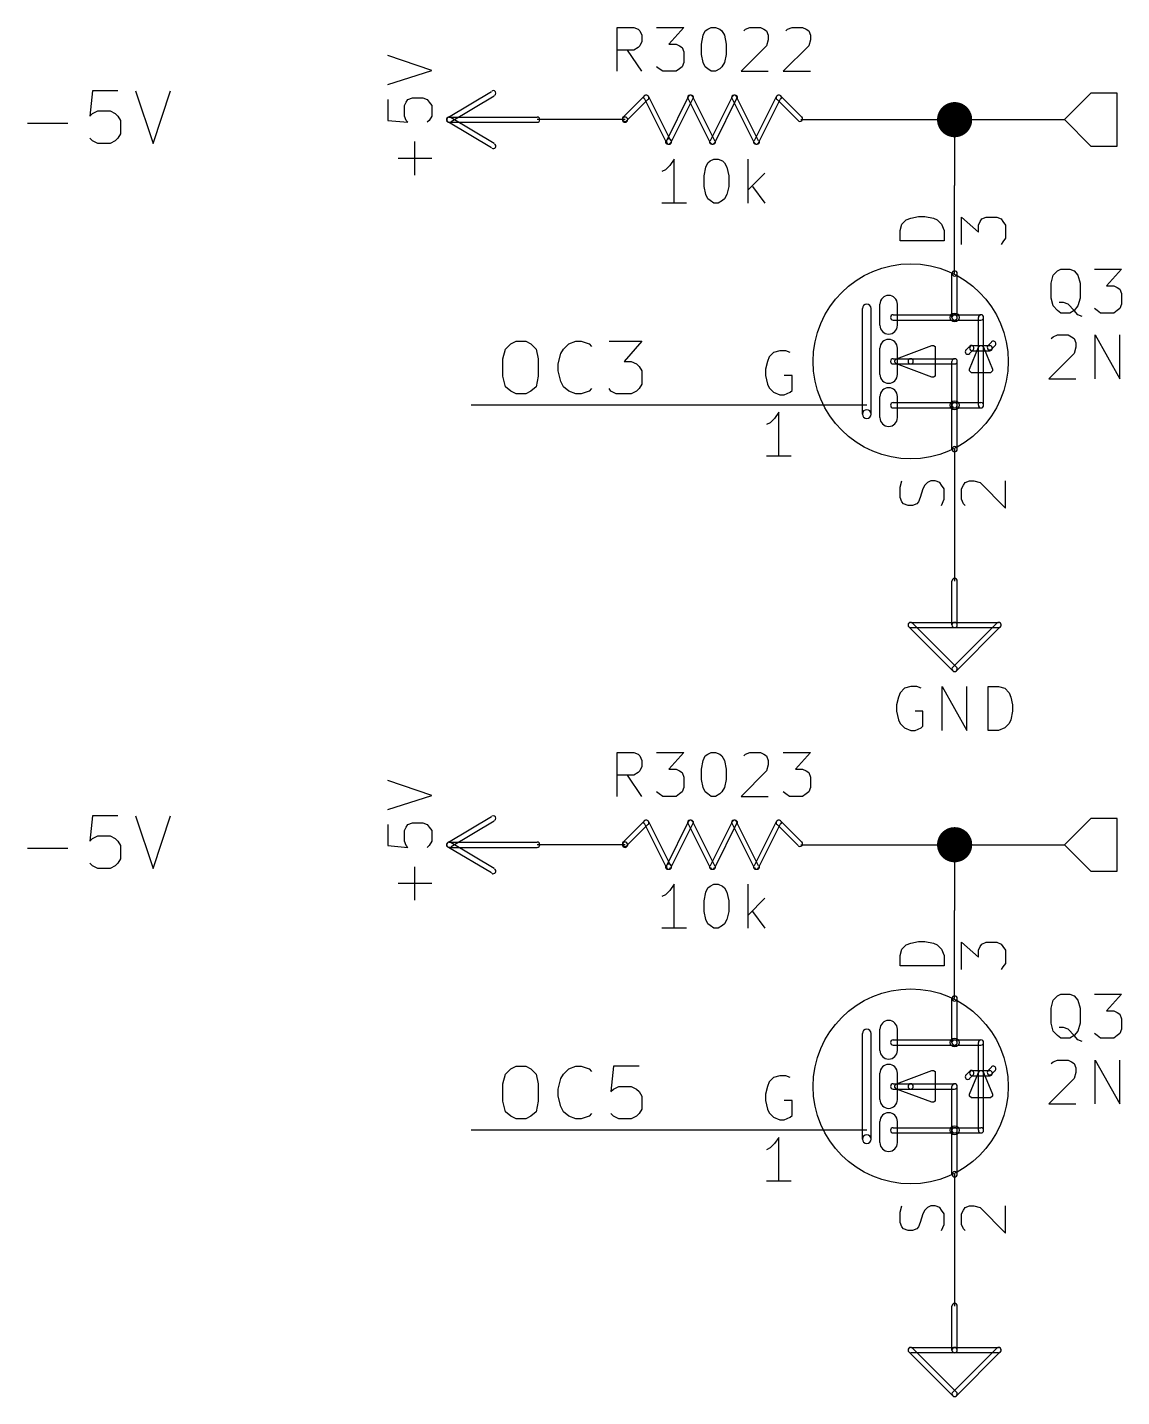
# Model space of a CAD drawing. Extents: x 10 to 287, y -200 to -10.
# Drawn here: x 224.66 to 256.29, y -153.75 to -114.17 of the extents above; entities that cross this region are included whole.
import ezdxf

# ---------------------------------------------------------------- set-up
doc = ezdxf.new("R2010")
doc.units = 0
doc.header["$MEASUREMENT"] = 0
doc.layers.add('BLACK', color=7, linetype='CONTINUOUS')

msp = doc.modelspace()

# ---------------------------------------------------------------- linework, layer by layer
at = {"layer": 'Black'}
for p, q in [((238.481, -123.469), (238.633, -123.317)), ((238.633, -123.317), (238.785, -123.241)), ((238.785, -123.241), (239.065, -123.241)), ((239.065, -123.241), (239.217, -123.317)), ((239.217, -123.317), (239.37, -123.469)), ((240.157, -123.469), (240.309, -123.317)), ((240.309, -123.317), (240.513, -123.241)), ((240.513, -123.241), (240.665, -123.241)), ((240.665, -123.241), (240.894, -123.317)), ((240.894, -123.317), (240.97, -123.393)), ((241.478, -123.241), (242.418, -123.241)), ((242.418, -123.241), (241.91, -123.825)), ((238.404, -123.749), (238.481, -123.469)), ((238.404, -124.257), (238.404, -123.749)), ((239.37, -123.469), (239.42, -123.749)), ((239.42, -123.749), (239.42, -124.257)), ((240.005, -123.901), (240.081, -123.596)), ((240.081, -123.596), (240.157, -123.469)), ((241.91, -123.825), (242.113, -123.825)), ((242.113, -123.825), (242.265, -123.901)), ((238.481, -124.562), (238.404, -124.257)), ((239.42, -124.257), (239.37, -124.562)), ((240.005, -124.104), (240.005, -123.901)), ((240.081, -124.409), (240.005, -124.104)), ((242.265, -123.901), (242.341, -123.977)), ((242.341, -123.977), (242.418, -124.104)), ((242.418, -124.104), (242.418, -124.485)), ((238.633, -124.689), (238.481, -124.562)), ((239.37, -124.562), (239.217, -124.689)), ((240.157, -124.562), (240.081, -124.409)), ((240.309, -124.689), (240.157, -124.562)), ((240.97, -124.612), (240.894, -124.689)), ((241.529, -124.689), (241.478, -124.612)), ((242.341, -124.612), (242.265, -124.689)), ((242.418, -124.485), (242.341, -124.612)), ((238.785, -124.765), (238.633, -124.689)), ((239.065, -124.765), (238.785, -124.765)), ((239.217, -124.689), (239.065, -124.765)), ((240.513, -124.765), (240.309, -124.689)), ((240.665, -124.765), (240.513, -124.765)), ((240.894, -124.689), (240.665, -124.765)), ((241.681, -124.765), (241.529, -124.689)), ((242.113, -124.765), (241.681, -124.765)), ((242.265, -124.689), (242.113, -124.765)), ((238.404, -144.704), (238.481, -144.424)), ((238.481, -144.424), (238.633, -144.272)), ((238.633, -144.272), (238.785, -144.196)), ((238.785, -144.196), (239.065, -144.196)), ((239.065, -144.196), (239.217, -144.272)), ((239.217, -144.272), (239.37, -144.424)), ((239.37, -144.424), (239.42, -144.704)), ((240.081, -144.551), (240.157, -144.424)), ((240.157, -144.424), (240.309, -144.272)), ((240.309, -144.272), (240.513, -144.196)), ((240.513, -144.196), (240.665, -144.196)), ((240.665, -144.196), (240.894, -144.272)), ((240.894, -144.272), (240.97, -144.348)), ((241.605, -144.196), (241.529, -144.932)), ((242.341, -144.196), (241.605, -144.196)), ((238.404, -145.212), (238.404, -144.704)), ((239.42, -144.704), (239.42, -145.212)), ((240.005, -144.856), (240.081, -144.551)), ((241.605, -144.856), (241.757, -144.78)), ((241.757, -144.78), (242.113, -144.78)), ((242.113, -144.78), (242.265, -144.856)), ((238.481, -145.517), (238.404, -145.212)), ((239.42, -145.212), (239.37, -145.517)), ((240.005, -145.059), (240.005, -144.856)), ((240.081, -145.364), (240.005, -145.059)), ((241.529, -144.932), (241.605, -144.856)), ((242.265, -144.856), (242.341, -144.932)), ((242.341, -144.932), (242.418, -145.059)), ((242.418, -145.059), (242.418, -145.44)), ((238.633, -145.644), (238.481, -145.517)), ((239.37, -145.517), (239.217, -145.644)), ((240.157, -145.517), (240.081, -145.364)), ((240.309, -145.644), (240.157, -145.517)), ((240.97, -145.567), (240.894, -145.644)), ((241.605, -145.644), (241.529, -145.567)), ((242.341, -145.567), (242.265, -145.644)), ((242.418, -145.44), (242.341, -145.567)), ((238.785, -145.72), (238.633, -145.644)), ((239.065, -145.72), (238.785, -145.72)), ((239.217, -145.644), (239.065, -145.72)), ((240.513, -145.72), (240.309, -145.644)), ((240.665, -145.72), (240.513, -145.72)), ((240.894, -145.644), (240.665, -145.72)), ((241.757, -145.72), (241.605, -145.644)), ((242.113, -145.72), (241.757, -145.72)), ((242.265, -145.644), (242.113, -145.72))]:
    msp.add_line(p, q, dxfattribs=at)
at = {"layer": 'Brown 2'}
for p, q in [((226.543, -116.002), (226.466, -116.738)), ((227.279, -116.002), (226.543, -116.002)), ((227.787, -116.002), (228.295, -117.526)), ((228.295, -117.526), (228.803, -116.002)), ((255.397, -116.078), (254.635, -116.84)), ((256.159, -116.078), (255.397, -116.078)), ((256.159, -117.602), (256.159, -116.078)), ((226.466, -116.738), (226.543, -116.662)), ((226.543, -116.662), (226.695, -116.586)), ((226.695, -116.586), (227.051, -116.586)), ((227.051, -116.586), (227.203, -116.662)), ((227.203, -116.662), (227.279, -116.738)), ((227.279, -116.738), (227.355, -116.865)), ((224.663, -116.942), (225.831, -116.942)), ((227.355, -116.865), (227.355, -117.246)), ((254.635, -116.84), (255.397, -117.602)), ((226.543, -117.45), (226.466, -117.373)), ((226.695, -117.526), (226.543, -117.45)), ((227.051, -117.526), (226.695, -117.526)), ((227.203, -117.45), (227.051, -117.526)), ((227.279, -117.373), (227.203, -117.45)), ((227.355, -117.246), (227.279, -117.373)), ((255.397, -117.602), (256.159, -117.602)), ((226.543, -136.957), (226.466, -137.693)), ((227.279, -136.957), (226.543, -136.957)), ((227.787, -136.957), (228.295, -138.481)), ((228.295, -138.481), (228.803, -136.957)), ((255.397, -137.033), (254.635, -137.795)), ((256.159, -137.033), (255.397, -137.033)), ((256.159, -138.557), (256.159, -137.033)), ((226.466, -137.693), (226.543, -137.617)), ((226.543, -137.617), (226.695, -137.541)), ((226.695, -137.541), (227.051, -137.541)), ((227.051, -137.541), (227.203, -137.617)), ((227.203, -137.617), (227.279, -137.693)), ((227.279, -137.693), (227.355, -137.82)), ((224.663, -137.897), (225.831, -137.897)), ((227.355, -137.82), (227.355, -138.201)), ((254.635, -137.795), (255.397, -138.557)), ((226.543, -138.405), (226.466, -138.328)), ((226.695, -138.481), (226.543, -138.405)), ((227.051, -138.481), (226.695, -138.481)), ((227.203, -138.405), (227.051, -138.481)), ((227.279, -138.328), (227.203, -138.405)), ((227.355, -138.201), (227.279, -138.328)), ((255.397, -138.557), (256.159, -138.557))]:
    msp.add_line(p, q, dxfattribs=at)
at = {"layer": 'Cyan 2'}
for p, q in [((241.706, -115.443), (241.706, -114.173)), ((241.706, -114.173), (242.189, -114.173)), ((242.189, -114.173), (242.316, -114.224)), ((242.316, -114.224), (242.367, -114.275)), ((242.367, -114.275), (242.418, -114.402)), ((242.849, -114.173), (243.637, -114.173)), ((243.637, -114.173), (243.205, -114.656)), ((244.196, -114.402), (244.246, -114.275)), ((244.246, -114.275), (244.323, -114.224)), ((244.323, -114.224), (244.424, -114.173)), ((244.424, -114.173), (244.551, -114.173)), ((244.551, -114.173), (244.678, -114.224)), ((244.678, -114.224), (244.729, -114.275)), ((244.729, -114.275), (244.805, -114.402)), ((245.364, -114.275), (245.415, -114.224)), ((245.415, -114.224), (245.542, -114.173)), ((245.542, -114.173), (245.847, -114.173)), ((245.847, -114.173), (245.948, -114.224)), ((245.948, -114.224), (246.024, -114.275)), ((246.024, -114.275), (246.075, -114.402)), ((246.583, -114.275), (246.634, -114.224)), ((246.634, -114.224), (246.761, -114.173)), ((246.761, -114.173), (247.066, -114.173)), ((247.066, -114.173), (247.167, -114.224)), ((247.167, -114.224), (247.244, -114.275)), ((247.244, -114.275), (247.294, -114.402)), ((242.316, -114.757), (242.189, -114.833)), ((242.367, -114.706), (242.316, -114.757)), ((242.418, -114.579), (242.367, -114.706)), ((242.418, -114.402), (242.418, -114.579)), ((243.205, -114.656), (243.408, -114.656)), ((243.408, -114.656), (243.51, -114.706)), ((243.51, -114.706), (243.586, -114.757)), ((243.586, -114.757), (243.637, -114.884)), ((244.145, -114.656), (244.196, -114.402)), ((244.145, -114.96), (244.145, -114.656)), ((244.805, -114.402), (244.856, -114.656)), ((244.856, -114.656), (244.856, -114.96)), ((246.024, -114.706), (245.288, -115.443)), ((246.075, -114.529), (246.024, -114.706)), ((246.075, -114.402), (246.075, -114.529)), ((247.244, -114.706), (246.507, -115.443)), ((247.294, -114.529), (247.244, -114.706)), ((247.294, -114.402), (247.294, -114.529)), ((236.347, -115.418), (235.077, -114.986)), ((242.189, -114.833), (241.706, -114.833)), ((242.418, -115.443), (242.011, -114.833)), ((243.637, -114.884), (243.637, -115.189)), ((244.196, -115.189), (244.145, -114.96)), ((244.856, -114.96), (244.805, -115.189)), ((235.077, -115.824), (236.347, -115.418)), ((242.926, -115.367), (242.849, -115.316)), ((243.027, -115.443), (242.926, -115.367)), ((243.408, -115.443), (243.027, -115.443)), ((243.51, -115.367), (243.408, -115.443)), ((243.586, -115.316), (243.51, -115.367)), ((243.637, -115.189), (243.586, -115.316)), ((244.246, -115.316), (244.196, -115.189)), ((244.323, -115.367), (244.246, -115.316)), ((244.424, -115.443), (244.323, -115.367)), ((244.551, -115.443), (244.424, -115.443)), ((244.678, -115.367), (244.551, -115.443)), ((244.729, -115.316), (244.678, -115.367)), ((244.805, -115.189), (244.729, -115.316)), ((245.288, -115.443), (246.075, -115.443)), ((246.507, -115.443), (247.294, -115.443)), ((235.077, -116.256), (235.077, -116.865)), ((235.56, -116.434), (235.61, -116.332)), ((235.61, -116.332), (235.661, -116.256)), ((235.661, -116.256), (235.788, -116.205)), ((235.788, -116.205), (236.093, -116.205)), ((236.093, -116.205), (236.22, -116.256)), ((236.22, -116.256), (236.271, -116.332)), ((236.271, -116.332), (236.347, -116.434)), ((235.56, -116.738), (235.56, -116.434)), ((235.61, -116.865), (235.56, -116.738)), ((236.347, -116.738), (236.271, -116.865)), ((236.347, -116.434), (236.347, -116.738)), ((235.077, -116.865), (235.661, -116.916)), ((235.661, -116.916), (235.61, -116.865)), ((236.271, -116.865), (236.22, -116.916)), ((235.864, -118.44), (235.864, -117.475)), ((236.347, -117.958), (235.382, -117.958)), ((243.103, -118.288), (243.002, -118.339)), ((243.23, -118.161), (243.103, -118.288)), ((243.357, -117.983), (243.23, -118.161)), ((243.357, -119.253), (243.357, -117.983)), ((244.221, -118.466), (244.272, -118.212)), ((244.272, -118.212), (244.323, -118.085)), ((244.323, -118.085), (244.399, -118.034)), ((244.399, -118.034), (244.5, -117.983)), ((244.5, -117.983), (244.627, -117.983)), ((244.627, -117.983), (244.754, -118.034)), ((244.754, -118.034), (244.805, -118.085)), ((244.805, -118.085), (244.881, -118.212)), ((244.881, -118.212), (244.932, -118.466)), ((245.491, -119.253), (245.491, -117.983)), ((244.221, -118.77), (244.221, -118.466)), ((244.932, -118.466), (244.932, -118.77)), ((245.974, -118.389), (245.491, -118.872)), ((244.272, -118.999), (244.221, -118.77)), ((244.323, -119.126), (244.272, -118.999)), ((244.881, -118.999), (244.805, -119.126)), ((244.932, -118.77), (244.881, -118.999)), ((245.618, -118.77), (245.974, -119.253)), ((243.713, -119.253), (243.002, -119.253)), ((244.399, -119.177), (244.323, -119.126)), ((244.5, -119.253), (244.399, -119.177)), ((244.627, -119.253), (244.5, -119.253)), ((244.754, -119.177), (244.627, -119.253)), ((244.805, -119.126), (244.754, -119.177)), ((249.885, -120.04), (249.936, -119.863)), ((249.936, -119.863), (250.063, -119.736)), ((250.063, -119.736), (250.19, -119.685)), ((250.19, -119.685), (250.419, -119.634)), ((250.419, -119.634), (250.596, -119.634)), ((250.596, -119.634), (250.85, -119.685)), ((250.85, -119.685), (250.952, -119.736)), ((250.952, -119.736), (251.079, -119.863)), ((251.079, -119.863), (251.155, -120.04)), ((249.885, -120.345), (249.885, -120.04)), ((251.155, -120.04), (251.155, -120.345)), ((251.155, -120.345), (249.885, -120.345)), ((254.254, -121.564), (254.305, -121.336)), ((254.305, -121.336), (254.432, -121.209)), ((254.432, -121.209), (254.533, -121.158)), ((254.533, -121.158), (254.787, -121.158)), ((254.787, -121.158), (254.914, -121.209)), ((254.914, -121.209), (255.016, -121.336)), ((255.016, -121.336), (255.092, -121.564)), ((255.499, -121.158), (256.286, -121.158)), ((256.286, -121.158), (255.854, -121.641)), ((254.254, -121.996), (254.254, -121.564)), ((255.092, -121.564), (255.092, -121.996)), ((255.854, -121.641), (256.057, -121.641)), ((256.057, -121.641), (256.159, -121.691)), ((256.159, -121.691), (256.235, -121.742)), ((256.235, -121.742), (256.286, -121.869)), ((256.286, -121.869), (256.286, -122.174)), ((254.305, -122.225), (254.254, -121.996)), ((254.432, -122.352), (254.305, -122.225)), ((254.61, -122.123), (254.483, -122.123)), ((254.737, -122.174), (254.61, -122.123)), ((254.914, -122.352), (254.737, -122.174)), ((255.016, -122.225), (254.914, -122.352)), ((255.092, -121.996), (255.016, -122.225)), ((256.286, -122.174), (256.235, -122.301)), ((254.533, -122.428), (254.432, -122.352)), ((254.787, -122.428), (254.533, -122.428)), ((254.914, -122.352), (254.787, -122.428)), ((255.016, -122.479), (254.914, -122.352)), ((255.143, -122.53), (255.016, -122.479)), ((255.575, -122.352), (255.499, -122.301)), ((255.676, -122.428), (255.575, -122.352)), ((256.057, -122.428), (255.676, -122.428)), ((256.159, -122.352), (256.057, -122.428)), ((256.235, -122.301), (256.159, -122.352)), ((254.305, -123.114), (254.432, -123.063)), ((254.432, -123.063), (254.737, -123.063)), ((254.737, -123.063), (254.838, -123.114)), ((255.524, -124.333), (255.524, -123.063)), ((255.524, -123.063), (256.235, -124.333)), ((256.235, -124.333), (256.235, -123.063)), ((254.254, -123.165), (254.305, -123.114)), ((254.838, -123.114), (254.914, -123.165)), ((254.914, -123.165), (254.965, -123.292)), ((254.965, -123.419), (254.914, -123.596)), ((254.965, -123.292), (254.965, -123.419)), ((246.05, -123.825), (245.999, -124.054)), ((246.101, -123.698), (246.05, -123.825)), ((246.228, -123.571), (246.101, -123.698)), ((246.405, -123.52), (246.228, -123.571)), ((246.583, -123.52), (246.405, -123.52)), ((246.71, -123.571), (246.583, -123.52)), ((254.914, -123.596), (254.178, -124.333)), ((245.999, -124.054), (245.999, -124.231)), ((245.999, -124.231), (246.05, -124.485)), ((246.761, -124.231), (246.532, -124.231)), ((246.761, -124.663), (246.761, -124.231)), ((246.05, -124.485), (246.101, -124.587)), ((246.101, -124.587), (246.228, -124.714)), ((254.178, -124.333), (254.965, -124.333)), ((246.228, -124.714), (246.405, -124.79)), ((246.405, -124.79), (246.532, -124.79)), ((246.532, -124.79), (246.71, -124.714)), ((246.71, -124.714), (246.761, -124.663)), ((249.885, -127.457), (249.936, -127.279)), ((250.596, -127.406), (250.546, -127.508)), ((250.673, -127.33), (250.596, -127.406)), ((250.774, -127.279), (250.673, -127.33)), ((250.901, -127.279), (250.774, -127.279)), ((251.028, -127.33), (250.901, -127.279)), ((251.079, -127.406), (251.028, -127.33)), ((251.155, -127.508), (251.079, -127.406)), ((249.885, -127.762), (249.885, -127.457)), ((249.936, -127.889), (249.885, -127.762)), ((250.469, -127.762), (250.419, -127.889)), ((250.546, -127.508), (250.469, -127.762)), ((251.079, -127.991), (251.155, -127.813)), ((251.155, -127.813), (251.155, -127.508)), ((249.987, -127.94), (249.936, -127.889)), ((250.114, -127.991), (249.987, -127.94)), ((250.241, -127.991), (250.114, -127.991)), ((250.368, -127.94), (250.241, -127.991)), ((250.419, -127.889), (250.368, -127.94)), ((250.012, -133.274), (249.885, -133.401)), ((250.19, -133.223), (250.012, -133.274)), ((250.368, -133.223), (250.19, -133.223)), ((250.495, -133.274), (250.368, -133.223)), ((251.104, -134.493), (251.104, -133.223)), ((251.104, -133.223), (251.816, -134.493)), ((251.816, -134.493), (251.816, -133.223)), ((252.425, -134.493), (252.425, -133.223)), ((252.425, -133.223), (252.73, -133.223)), ((252.73, -133.223), (252.908, -133.274)), ((252.908, -133.274), (253.035, -133.401)), ((249.834, -133.528), (249.784, -133.756)), ((249.784, -133.756), (249.784, -133.934)), ((249.885, -133.401), (249.834, -133.528)), ((253.035, -133.401), (253.086, -133.528)), ((253.086, -133.528), (253.136, -133.756)), ((253.136, -133.756), (253.136, -133.934)), ((249.784, -133.934), (249.834, -134.188)), ((250.546, -133.934), (250.317, -133.934)), ((250.546, -134.366), (250.546, -133.934)), ((253.136, -133.934), (253.086, -134.188)), ((249.834, -134.188), (249.885, -134.29)), ((249.885, -134.29), (250.012, -134.417)), ((250.012, -134.417), (250.19, -134.493)), ((250.19, -134.493), (250.317, -134.493)), ((250.317, -134.493), (250.495, -134.417)), ((250.495, -134.417), (250.546, -134.366)), ((252.73, -134.493), (252.425, -134.493)), ((252.908, -134.417), (252.73, -134.493)), ((253.035, -134.29), (252.908, -134.417)), ((253.086, -134.188), (253.035, -134.29)), ((241.706, -136.398), (241.706, -135.128)), ((241.706, -135.128), (242.189, -135.128)), ((242.189, -135.128), (242.316, -135.179)), ((242.316, -135.179), (242.367, -135.23)), ((242.367, -135.23), (242.418, -135.357)), ((242.849, -135.128), (243.637, -135.128)), ((243.637, -135.128), (243.205, -135.611)), ((244.196, -135.357), (244.246, -135.23)), ((244.246, -135.23), (244.323, -135.179)), ((244.323, -135.179), (244.424, -135.128)), ((244.424, -135.128), (244.551, -135.128)), ((244.551, -135.128), (244.678, -135.179)), ((244.678, -135.179), (244.729, -135.23)), ((244.729, -135.23), (244.805, -135.357)), ((245.364, -135.23), (245.415, -135.179)), ((245.415, -135.179), (245.542, -135.128)), ((245.542, -135.128), (245.847, -135.128)), ((245.847, -135.128), (245.948, -135.179)), ((245.948, -135.179), (246.024, -135.23)), ((246.024, -135.23), (246.075, -135.357)), ((246.507, -135.128), (247.294, -135.128)), ((247.294, -135.128), (246.863, -135.611)), ((242.316, -135.712), (242.189, -135.788)), ((242.367, -135.661), (242.316, -135.712)), ((242.418, -135.534), (242.367, -135.661)), ((242.418, -135.357), (242.418, -135.534)), ((243.205, -135.611), (243.408, -135.611)), ((243.408, -135.611), (243.51, -135.661)), ((243.51, -135.661), (243.586, -135.712)), ((243.586, -135.712), (243.637, -135.839)), ((244.145, -135.611), (244.196, -135.357)), ((244.145, -135.915), (244.145, -135.611)), ((244.805, -135.357), (244.856, -135.611)), ((244.856, -135.611), (244.856, -135.915)), ((246.024, -135.661), (245.288, -136.398)), ((246.075, -135.484), (246.024, -135.661)), ((246.075, -135.357), (246.075, -135.484)), ((246.863, -135.611), (247.066, -135.611)), ((247.066, -135.611), (247.167, -135.661)), ((247.167, -135.661), (247.244, -135.712)), ((247.244, -135.712), (247.294, -135.839)), ((236.347, -136.373), (235.077, -135.941)), ((242.189, -135.788), (241.706, -135.788)), ((242.418, -136.398), (242.011, -135.788)), ((243.637, -135.839), (243.637, -136.144)), ((244.196, -136.144), (244.145, -135.915)), ((244.856, -135.915), (244.805, -136.144)), ((247.294, -135.839), (247.294, -136.144)), ((235.077, -136.779), (236.347, -136.373)), ((242.926, -136.322), (242.849, -136.271)), ((243.027, -136.398), (242.926, -136.322)), ((243.408, -136.398), (243.027, -136.398)), ((243.51, -136.322), (243.408, -136.398)), ((243.586, -136.271), (243.51, -136.322)), ((243.637, -136.144), (243.586, -136.271)), ((244.246, -136.271), (244.196, -136.144)), ((244.323, -136.322), (244.246, -136.271)), ((244.424, -136.398), (244.323, -136.322)), ((244.551, -136.398), (244.424, -136.398)), ((244.678, -136.322), (244.551, -136.398)), ((244.729, -136.271), (244.678, -136.322)), ((244.805, -136.144), (244.729, -136.271)), ((245.288, -136.398), (246.075, -136.398)), ((246.583, -136.322), (246.507, -136.271)), ((246.685, -136.398), (246.583, -136.322)), ((247.066, -136.398), (246.685, -136.398)), ((247.167, -136.322), (247.066, -136.398)), ((247.244, -136.271), (247.167, -136.322)), ((247.294, -136.144), (247.244, -136.271)), ((235.077, -137.211), (235.077, -137.82)), ((235.56, -137.389), (235.61, -137.287)), ((235.61, -137.287), (235.661, -137.211)), ((235.661, -137.211), (235.788, -137.16)), ((235.788, -137.16), (236.093, -137.16)), ((236.093, -137.16), (236.22, -137.211)), ((236.22, -137.211), (236.271, -137.287)), ((236.271, -137.287), (236.347, -137.389)), ((235.56, -137.693), (235.56, -137.389)), ((235.61, -137.82), (235.56, -137.693)), ((236.347, -137.693), (236.271, -137.82)), ((236.347, -137.389), (236.347, -137.693)), ((235.077, -137.82), (235.661, -137.871)), ((235.661, -137.871), (235.61, -137.82)), ((236.271, -137.82), (236.22, -137.871)), ((235.864, -139.395), (235.864, -138.43)), ((236.347, -138.913), (235.382, -138.913)), ((243.103, -139.243), (243.002, -139.294)), ((243.23, -139.116), (243.103, -139.243)), ((243.357, -138.938), (243.23, -139.116)), ((243.357, -140.208), (243.357, -138.938)), ((244.221, -139.421), (244.272, -139.167)), ((244.272, -139.167), (244.323, -139.04)), ((244.323, -139.04), (244.399, -138.989)), ((244.399, -138.989), (244.5, -138.938)), ((244.5, -138.938), (244.627, -138.938)), ((244.627, -138.938), (244.754, -138.989)), ((244.754, -138.989), (244.805, -139.04)), ((244.805, -139.04), (244.881, -139.167)), ((244.881, -139.167), (244.932, -139.421)), ((245.491, -140.208), (245.491, -138.938)), ((244.221, -139.725), (244.221, -139.421)), ((244.932, -139.421), (244.932, -139.725)), ((245.974, -139.344), (245.491, -139.827)), ((244.272, -139.954), (244.221, -139.725)), ((244.323, -140.081), (244.272, -139.954)), ((244.399, -140.132), (244.323, -140.081)), ((244.805, -140.081), (244.754, -140.132)), ((244.881, -139.954), (244.805, -140.081)), ((244.932, -139.725), (244.881, -139.954)), ((245.618, -139.725), (245.974, -140.208)), ((243.713, -140.208), (243.002, -140.208)), ((244.5, -140.208), (244.399, -140.132)), ((244.627, -140.208), (244.5, -140.208)), ((244.754, -140.132), (244.627, -140.208)), ((249.885, -140.995), (249.936, -140.818)), ((249.936, -140.818), (250.063, -140.691)), ((250.063, -140.691), (250.19, -140.64)), ((250.19, -140.64), (250.419, -140.589)), ((250.419, -140.589), (250.596, -140.589)), ((250.596, -140.589), (250.85, -140.64)), ((250.85, -140.64), (250.952, -140.691)), ((250.952, -140.691), (251.079, -140.818)), ((251.079, -140.818), (251.155, -140.995)), ((249.885, -141.3), (249.885, -140.995)), ((251.155, -140.995), (251.155, -141.3)), ((251.155, -141.3), (249.885, -141.3)), ((254.254, -142.519), (254.305, -142.291)), ((254.305, -142.291), (254.432, -142.164)), ((254.432, -142.164), (254.533, -142.113)), ((254.533, -142.113), (254.787, -142.113)), ((254.787, -142.113), (254.914, -142.164)), ((254.914, -142.164), (255.016, -142.291)), ((255.016, -142.291), (255.092, -142.519)), ((255.499, -142.113), (256.286, -142.113)), ((256.286, -142.113), (255.854, -142.596)), ((254.254, -142.951), (254.254, -142.519)), ((255.092, -142.519), (255.092, -142.951)), ((255.854, -142.596), (256.057, -142.596)), ((256.057, -142.596), (256.159, -142.646)), ((256.159, -142.646), (256.235, -142.697)), ((256.235, -142.697), (256.286, -142.824)), ((256.286, -142.824), (256.286, -143.129)), ((254.305, -143.18), (254.254, -142.951)), ((254.432, -143.307), (254.305, -143.18)), ((254.61, -143.078), (254.483, -143.078)), ((254.737, -143.129), (254.61, -143.078)), ((254.914, -143.307), (254.737, -143.129)), ((255.016, -143.18), (254.914, -143.307)), ((255.092, -142.951), (255.016, -143.18)), ((256.286, -143.129), (256.235, -143.256)), ((254.533, -143.383), (254.432, -143.307)), ((254.787, -143.383), (254.533, -143.383)), ((254.914, -143.307), (254.787, -143.383)), ((255.016, -143.434), (254.914, -143.307)), ((255.143, -143.485), (255.016, -143.434)), ((255.575, -143.307), (255.499, -143.256)), ((255.676, -143.383), (255.575, -143.307)), ((256.057, -143.383), (255.676, -143.383)), ((256.159, -143.307), (256.057, -143.383)), ((256.235, -143.256), (256.159, -143.307)), ((254.305, -144.069), (254.432, -144.018)), ((254.432, -144.018), (254.737, -144.018)), ((254.737, -144.018), (254.838, -144.069)), ((255.524, -145.288), (255.524, -144.018)), ((255.524, -144.018), (256.235, -145.288)), ((256.235, -145.288), (256.235, -144.018)), ((254.254, -144.12), (254.305, -144.069)), ((254.838, -144.069), (254.914, -144.12)), ((254.914, -144.12), (254.965, -144.247)), ((254.965, -144.374), (254.914, -144.551)), ((254.965, -144.247), (254.965, -144.374)), ((246.05, -144.78), (245.999, -145.009)), ((246.101, -144.653), (246.05, -144.78)), ((246.228, -144.526), (246.101, -144.653)), ((246.405, -144.475), (246.228, -144.526)), ((246.583, -144.475), (246.405, -144.475)), ((246.71, -144.526), (246.583, -144.475)), ((254.914, -144.551), (254.178, -145.288)), ((245.999, -145.009), (245.999, -145.186)), ((245.999, -145.186), (246.05, -145.44)), ((246.761, -145.186), (246.532, -145.186)), ((246.761, -145.618), (246.761, -145.186)), ((246.05, -145.44), (246.101, -145.542)), ((246.101, -145.542), (246.228, -145.669)), ((246.71, -145.669), (246.761, -145.618)), ((254.178, -145.288), (254.965, -145.288)), ((246.228, -145.669), (246.405, -145.745)), ((246.405, -145.745), (246.532, -145.745)), ((246.532, -145.745), (246.71, -145.669)), ((249.885, -148.412), (249.936, -148.234)), ((250.596, -148.361), (250.546, -148.463)), ((250.673, -148.285), (250.596, -148.361)), ((250.774, -148.234), (250.673, -148.285)), ((250.901, -148.234), (250.774, -148.234)), ((251.028, -148.285), (250.901, -148.234)), ((251.079, -148.361), (251.028, -148.285)), ((251.155, -148.463), (251.079, -148.361)), ((249.885, -148.717), (249.885, -148.412)), ((249.936, -148.844), (249.885, -148.717)), ((250.469, -148.717), (250.419, -148.844)), ((250.546, -148.463), (250.469, -148.717)), ((251.079, -148.946), (251.155, -148.768)), ((251.155, -148.768), (251.155, -148.463)), ((249.987, -148.895), (249.936, -148.844)), ((250.114, -148.946), (249.987, -148.895)), ((250.241, -148.946), (250.114, -148.946)), ((250.368, -148.895), (250.241, -148.946)), ((250.419, -148.844), (250.368, -148.895))]:
    msp.add_line(p, q, dxfattribs=at)
at = {"layer": 'Green 2'}
for p, q in [((240.665, -116.84), (239.395, -116.84)), ((248.285, -116.84), (254.635, -116.84)), ((251.46, -116.84), (251.46, -118.745)), ((243.84, -125.095), (237.49, -125.095)), ((251.46, -128.905), (251.46, -130.175)), ((240.665, -137.795), (239.395, -137.795)), ((248.285, -137.795), (254.635, -137.795)), ((251.46, -137.795), (251.46, -139.7)), ((243.84, -146.05), (237.49, -146.05)), ((251.46, -149.86), (251.46, -151.13))]:
    msp.add_line(p, q, dxfattribs=at)
at = {"layer": 'Green 2', "const_width": 0.508}
for points in [[(251.206, -116.84, 1), (251.714, -116.84, 1)], [(251.206, -137.795, 1), (251.714, -137.795, 1)]]:
    msp.add_lwpolyline(points, format="xyb", close=True, dxfattribs=at)
at = {"layer": 'Red 2'}
for p, q in [((236.83, -116.764), (238.074, -116.027)), ((236.906, -116.891), (238.15, -116.154)), ((242.494, -116.154), (241.884, -116.764)), ((242.595, -116.256), (241.986, -116.865)), ((243.129, -117.5), (242.494, -116.23)), ((243.256, -117.45), (242.621, -116.18)), ((243.764, -116.18), (243.129, -117.45)), ((243.891, -116.23), (243.256, -117.5)), ((244.399, -117.5), (243.764, -116.23)), ((244.526, -117.45), (243.891, -116.18)), ((245.034, -116.18), (244.399, -117.45)), ((245.161, -116.23), (244.526, -117.5)), ((245.669, -117.5), (245.034, -116.23)), ((245.796, -117.45), (245.161, -116.18)), ((246.304, -116.18), (245.669, -117.45)), ((246.431, -116.23), (245.796, -117.5)), ((246.939, -116.865), (246.329, -116.256)), ((247.04, -116.764), (246.431, -116.154)), ((238.074, -117.653), (236.83, -116.916)), ((236.855, -116.764), (239.395, -116.764)), ((236.855, -116.916), (239.395, -116.916)), ((238.15, -117.526), (236.906, -116.789)), ((241.935, -116.84), (240.665, -116.84)), ((247.015, -116.84), (248.285, -116.84)), ((251.46, -121.285), (251.46, -118.745)), ((251.663, -120.447), (251.663, -119.659)), ((251.663, -119.659), (252.146, -120.091)), ((252.146, -119.888), (252.197, -119.786)), ((252.146, -120.091), (252.146, -119.888)), ((252.197, -119.786), (252.247, -119.71)), ((252.247, -119.71), (252.374, -119.659)), ((252.374, -119.659), (252.679, -119.659)), ((252.679, -119.659), (252.806, -119.71)), ((252.806, -119.71), (252.857, -119.786)), ((252.857, -119.786), (252.933, -119.888)), ((252.933, -119.888), (252.933, -120.269)), ((252.933, -120.269), (252.857, -120.371)), ((252.857, -120.371), (252.806, -120.447)), ((251.384, -122.555), (251.384, -121.285)), ((251.536, -122.555), (251.536, -121.285)), ((249.301, -122.784), (249.301, -122.174)), ((249.809, -122.784), (249.809, -122.174)), ((248.793, -125.349), (248.793, -122.301)), ((249.047, -125.349), (249.047, -122.301)), ((249.682, -122.479), (251.46, -122.479)), ((249.682, -122.631), (251.46, -122.631)), ((251.46, -122.479), (252.222, -122.479)), ((251.46, -122.631), (252.222, -122.631)), ((252.146, -125.095), (252.146, -122.555)), ((252.298, -125.095), (252.298, -122.555)), ((249.301, -124.206), (249.301, -123.444)), ((249.784, -123.749), (250.8, -123.368)), ((249.809, -124.206), (249.809, -123.444)), ((250.8, -123.368), (250.85, -123.368)), ((250.85, -123.368), (250.901, -123.393)), ((250.901, -123.393), (250.901, -124.257)), ((251.892, -123.393), (251.79, -123.495)), ((251.892, -124.054), (252.146, -123.419)), ((251.968, -123.368), (252.476, -123.368)), ((252.146, -123.419), (252.197, -123.368)), ((252.197, -123.368), (252.247, -123.368)), ((252.247, -123.368), (252.298, -123.419)), ((252.298, -123.419), (252.552, -124.054)), ((252.425, -123.368), (252.527, -123.266)), ((252.527, -123.469), (252.628, -123.368)), ((249.682, -123.749), (250.19, -123.749)), ((249.733, -123.8), (249.784, -123.749)), ((249.733, -123.85), (249.733, -123.8)), ((249.784, -123.901), (249.733, -123.85)), ((250.19, -123.749), (251.46, -123.749)), ((251.384, -125.095), (251.384, -123.825)), ((251.536, -125.095), (251.536, -123.825)), ((251.993, -123.495), (251.892, -123.596)), ((251.968, -123.52), (252.476, -123.52)), ((249.682, -123.901), (250.19, -123.901)), ((250.8, -124.282), (249.784, -123.901)), ((250.19, -123.901), (251.46, -123.901)), ((250.901, -124.257), (250.85, -124.282)), ((251.892, -124.104), (251.892, -124.054)), ((251.943, -124.155), (251.892, -124.104)), ((252.501, -124.155), (251.943, -124.155)), ((252.552, -124.104), (252.501, -124.155)), ((252.552, -124.054), (252.552, -124.104)), ((250.85, -124.282), (250.8, -124.282)), ((249.301, -125.451), (249.301, -124.841)), ((249.682, -125.019), (251.46, -125.019)), ((249.809, -125.451), (249.809, -124.841)), ((251.46, -125.019), (252.222, -125.019)), ((248.92, -125.095), (243.84, -125.095)), ((246.38, -125.298), (246.253, -125.476)), ((246.38, -126.568), (246.38, -125.298)), ((249.682, -125.171), (251.46, -125.171)), ((251.384, -126.365), (251.384, -125.095)), ((251.46, -125.171), (252.222, -125.171)), ((251.536, -126.365), (251.536, -125.095)), ((246.126, -125.603), (246.024, -125.654)), ((246.253, -125.476), (246.126, -125.603)), ((246.736, -126.568), (246.024, -126.568)), ((251.46, -126.365), (251.46, -128.905)), ((251.663, -127.508), (251.714, -127.406)), ((251.714, -127.406), (251.765, -127.33)), ((251.765, -127.33), (251.892, -127.279)), ((251.892, -127.279), (252.019, -127.279)), ((252.019, -127.279), (252.197, -127.33)), ((252.197, -127.33), (252.933, -128.067)), ((252.933, -128.067), (252.933, -127.279)), ((251.663, -127.813), (251.663, -127.508)), ((251.714, -127.94), (251.663, -127.813)), ((251.765, -127.991), (251.714, -127.94)), ((251.384, -131.445), (251.384, -130.175)), ((251.536, -131.445), (251.536, -130.175)), ((250.19, -131.369), (251.46, -131.369)), ((251.46, -131.369), (252.73, -131.369)), ((251.409, -132.766), (250.139, -131.496)), ((250.19, -131.521), (251.46, -131.521)), ((251.511, -132.664), (250.241, -131.394)), ((252.679, -131.394), (251.409, -132.664)), ((251.46, -131.521), (252.73, -131.521)), ((252.781, -131.496), (251.511, -132.766)), ((236.83, -137.719), (238.074, -136.982)), ((236.906, -137.846), (238.15, -137.109)), ((242.494, -137.109), (241.884, -137.719)), ((242.595, -137.211), (241.986, -137.82)), ((243.129, -138.455), (242.494, -137.185)), ((243.256, -138.405), (242.621, -137.135)), ((243.764, -137.135), (243.129, -138.405)), ((243.891, -137.185), (243.256, -138.455)), ((244.399, -138.455), (243.764, -137.185)), ((244.526, -138.405), (243.891, -137.135)), ((245.034, -137.135), (244.399, -138.405)), ((245.161, -137.185), (244.526, -138.455)), ((245.669, -138.455), (245.034, -137.185)), ((245.796, -138.405), (245.161, -137.135)), ((246.304, -137.135), (245.669, -138.405)), ((246.431, -137.185), (245.796, -138.455)), ((246.939, -137.82), (246.329, -137.211)), ((247.04, -137.719), (246.431, -137.109)), ((238.074, -138.608), (236.83, -137.871)), ((236.855, -137.719), (239.395, -137.719)), ((236.855, -137.871), (239.395, -137.871)), ((238.15, -138.481), (236.906, -137.744)), ((241.935, -137.795), (240.665, -137.795)), ((247.015, -137.795), (248.285, -137.795)), ((251.46, -142.24), (251.46, -139.7)), ((251.663, -141.402), (251.663, -140.614)), ((251.663, -140.614), (252.146, -141.046)), ((252.146, -140.843), (252.197, -140.741)), ((252.146, -141.046), (252.146, -140.843)), ((252.197, -140.741), (252.247, -140.665)), ((252.247, -140.665), (252.374, -140.614)), ((252.374, -140.614), (252.679, -140.614)), ((252.679, -140.614), (252.806, -140.665)), ((252.806, -140.665), (252.857, -140.741)), ((252.857, -140.741), (252.933, -140.843)), ((252.933, -140.843), (252.933, -141.224)), ((252.933, -141.224), (252.857, -141.326)), ((252.857, -141.326), (252.806, -141.402)), ((251.384, -143.51), (251.384, -142.24)), ((251.536, -143.51), (251.536, -142.24)), ((249.301, -143.739), (249.301, -143.129)), ((249.809, -143.739), (249.809, -143.129)), ((248.793, -146.304), (248.793, -143.256)), ((249.047, -146.304), (249.047, -143.256)), ((249.682, -143.434), (251.46, -143.434)), ((249.682, -143.586), (251.46, -143.586)), ((251.46, -143.434), (252.222, -143.434)), ((251.46, -143.586), (252.222, -143.586)), ((252.146, -146.05), (252.146, -143.51)), ((252.298, -146.05), (252.298, -143.51)), ((249.301, -145.161), (249.301, -144.399)), ((249.784, -144.704), (250.8, -144.323)), ((249.809, -145.161), (249.809, -144.399)), ((250.8, -144.323), (250.85, -144.323)), ((250.85, -144.323), (250.901, -144.348)), ((250.901, -144.348), (250.901, -145.212)), ((251.892, -144.348), (251.79, -144.45)), ((251.892, -145.009), (252.146, -144.374)), ((251.968, -144.323), (252.476, -144.323)), ((252.146, -144.374), (252.197, -144.323)), ((252.197, -144.323), (252.247, -144.323)), ((252.247, -144.323), (252.298, -144.374)), ((252.298, -144.374), (252.552, -145.009)), ((252.425, -144.323), (252.527, -144.221)), ((252.527, -144.424), (252.628, -144.323)), ((249.682, -144.704), (250.19, -144.704)), ((249.733, -144.755), (249.784, -144.704)), ((249.733, -144.805), (249.733, -144.755)), ((249.784, -144.856), (249.733, -144.805)), ((250.19, -144.704), (251.46, -144.704)), ((251.384, -146.05), (251.384, -144.78)), ((251.536, -146.05), (251.536, -144.78)), ((251.993, -144.45), (251.892, -144.551)), ((251.968, -144.475), (252.476, -144.475)), ((249.682, -144.856), (250.19, -144.856)), ((250.8, -145.237), (249.784, -144.856)), ((250.19, -144.856), (251.46, -144.856)), ((250.901, -145.212), (250.85, -145.237)), ((251.892, -145.059), (251.892, -145.009)), ((251.943, -145.11), (251.892, -145.059)), ((252.501, -145.11), (251.943, -145.11)), ((252.552, -145.059), (252.501, -145.11)), ((252.552, -145.009), (252.552, -145.059)), ((250.85, -145.237), (250.8, -145.237)), ((249.301, -146.406), (249.301, -145.796)), ((249.682, -145.974), (251.46, -145.974)), ((249.809, -146.406), (249.809, -145.796)), ((251.46, -145.974), (252.222, -145.974)), ((248.92, -146.05), (243.84, -146.05)), ((246.38, -146.253), (246.253, -146.431)), ((246.38, -147.523), (246.38, -146.253)), ((249.682, -146.126), (251.46, -146.126)), ((251.384, -147.32), (251.384, -146.05)), ((251.46, -146.126), (252.222, -146.126)), ((251.536, -147.32), (251.536, -146.05)), ((246.126, -146.558), (246.024, -146.609)), ((246.253, -146.431), (246.126, -146.558)), ((246.736, -147.523), (246.024, -147.523)), ((251.46, -147.32), (251.46, -149.86)), ((251.663, -148.463), (251.714, -148.361)), ((251.714, -148.361), (251.765, -148.285)), ((251.765, -148.285), (251.892, -148.234)), ((251.892, -148.234), (252.019, -148.234)), ((252.019, -148.234), (252.197, -148.285)), ((252.197, -148.285), (252.933, -149.022)), ((252.933, -149.022), (252.933, -148.234)), ((251.663, -148.768), (251.663, -148.463)), ((251.714, -148.895), (251.663, -148.768)), ((251.765, -148.946), (251.714, -148.895)), ((251.384, -152.4), (251.384, -151.13)), ((251.536, -152.4), (251.536, -151.13)), ((250.19, -152.324), (251.46, -152.324)), ((251.511, -153.619), (250.241, -152.349)), ((252.679, -152.349), (251.409, -153.619)), ((251.46, -152.324), (252.73, -152.324)), ((251.409, -153.721), (250.139, -152.451)), ((250.19, -152.476), (251.46, -152.476)), ((251.46, -152.476), (252.73, -152.476)), ((252.781, -152.451), (251.511, -153.721))]:
    msp.add_line(p, q, dxfattribs=at)
for centre, radius in [((250.19, -123.825), 2.8194), ((251.46, -122.555), 0.127), ((251.46, -125.095), 0.127), ((250.19, -144.78), 2.8194), ((251.46, -143.51), 0.127), ((251.46, -146.05), 0.127)]:
    msp.add_circle(centre, radius, dxfattribs=at)
for centre, radius, start, end in [((238.125, -116.078), 0.0762, 300.964, 480.964), ((242.545, -116.205), 0.0762, 386.565, 566.565), ((242.545, -116.205), 0.0762, 315, 495), ((243.815, -116.205), 0.0762, 386.565, 566.565), ((243.84, -116.205), 0.0762, 333.435, 513.435), ((245.085, -116.205), 0.0762, 386.565, 566.565), ((245.11, -116.205), 0.0762, 333.435, 513.435), ((246.38, -116.205), 0.0762, 405, 585), ((246.38, -116.205), 0.0762, 333.435, 513.435), ((236.855, -116.84), 0.0762, 419.036, 599.036), ((236.855, -116.84), 0.0762, 90, 270), ((236.855, -116.84), 0.0762, 120.964, 300.964), ((239.395, -116.84), 0.0762, 270, 450), ((241.935, -116.815), 0.0762, 495, 675), ((241.935, -116.84), 0.0762, 0, 180), ((241.935, -116.84), 0.0762, 180, 360), ((246.99, -116.815), 0.0762, 225, 405), ((243.18, -117.475), 0.0762, 513.435, 693.435), ((243.205, -117.475), 0.0762, 0, 180), ((243.205, -117.475), 0.0762, 180, 360), ((243.205, -117.475), 0.0762, 206.565, 386.565), ((244.45, -117.475), 0.0762, 513.435, 693.435), ((244.475, -117.475), 0.0762, 206.565, 386.565), ((245.72, -117.475), 0.0762, 513.435, 693.435), ((245.745, -117.475), 0.0762, 206.565, 386.565), ((238.125, -117.602), 0.0762, 239.036, 419.036), ((251.46, -121.285), 0.0762, 360, 540), ((251.46, -121.285), 0.0762, 0, 180), ((251.46, -121.285), 0.0762, 180, 360), ((248.92, -122.301), 0.127, 360, 540), ((249.555, -122.174), 0.254, 360, 540), ((249.682, -122.555), 0.0762, 90, 270), ((251.46, -122.555), 0.0762, 90, 270), ((251.46, -122.555), 0.0762, 180, 360), ((251.46, -122.555), 0.0762, 270, 450), ((252.222, -122.555), 0.0762, 360, 540), ((252.222, -122.555), 0.0762, 270, 450), ((249.555, -122.784), 0.254, 180, 360), ((249.555, -123.444), 0.254, 360, 540), ((251.943, -123.444), 0.0762, 315, 495), ((251.968, -123.444), 0.0762, 90, 270), ((252.476, -123.419), 0.0762, 135, 315), ((252.476, -123.444), 0.0762, 270, 450), ((252.578, -123.317), 0.0762, 315, 495), ((249.682, -123.825), 0.0762, 90, 270), ((250.19, -123.825), 0.0762, 90, 270), ((250.19, -123.825), 0.0762, 270, 450), ((251.46, -123.825), 0.0762, 360, 540), ((251.46, -123.825), 0.0762, 270, 450), ((251.841, -123.546), 0.0762, 495, 675), ((249.555, -124.206), 0.254, 180, 360), ((249.555, -124.841), 0.254, 360, 540), ((249.682, -125.095), 0.0762, 90, 270), ((251.46, -125.095), 0.0762, 360, 540), ((251.46, -125.095), 0.0762, 90, 270), ((251.46, -125.095), 0.0762, 0, 180), ((251.46, -125.095), 0.0762, 270, 450), ((252.222, -125.095), 0.0762, 270, 450), ((248.92, -125.349), 0.127, 0, 180), ((248.92, -125.349), 0.127, 180, 360), ((248.92, -125.349), 0.127, 180, 360), ((251.46, -125.095), 0.0762, 180, 360), ((251.46, -125.095), 0.0762, 180, 360), ((252.222, -125.095), 0.0762, 180, 360), ((249.555, -125.451), 0.254, 180, 360), ((251.46, -126.365), 0.0762, 0, 180), ((251.46, -126.365), 0.0762, 180, 360), ((251.46, -126.365), 0.0762, 180, 360), ((251.46, -130.175), 0.0762, 360, 540), ((250.19, -131.445), 0.0762, 405, 585), ((250.19, -131.445), 0.0762, 90, 270), ((251.46, -131.445), 0.0762, 90, 270), ((251.46, -131.445), 0.0762, 270, 450), ((252.73, -131.445), 0.0762, 315, 495), ((252.73, -131.445), 0.0762, 270, 450), ((251.46, -131.445), 0.0762, 180, 360), ((251.46, -132.715), 0.0762, 495, 675), ((251.46, -132.715), 0.0762, 225, 405), ((238.125, -137.033), 0.0762, 300.964, 480.964), ((242.545, -137.16), 0.0762, 386.565, 566.565), ((242.545, -137.16), 0.0762, 315, 495), ((243.815, -137.16), 0.0762, 386.565, 566.565), ((243.84, -137.16), 0.0762, 333.435, 513.435), ((245.085, -137.16), 0.0762, 386.565, 566.565), ((245.11, -137.16), 0.0762, 333.435, 513.435), ((246.38, -137.16), 0.0762, 405, 585), ((246.38, -137.16), 0.0762, 333.435, 513.435), ((236.855, -137.795), 0.0762, 419.036, 599.036), ((236.855, -137.795), 0.0762, 90, 270), ((236.855, -137.795), 0.0762, 120.964, 300.964), ((239.395, -137.795), 0.0762, 270, 450), ((241.935, -137.77), 0.0762, 495, 675), ((241.935, -137.795), 0.0762, 0, 180), ((241.935, -137.795), 0.0762, 180, 360), ((246.99, -137.77), 0.0762, 225, 405), ((238.125, -138.557), 0.0762, 239.036, 419.036), ((243.18, -138.43), 0.0762, 513.435, 693.435), ((243.205, -138.43), 0.0762, 0, 180), ((243.205, -138.43), 0.0762, 180, 360), ((243.205, -138.43), 0.0762, 206.565, 386.565), ((244.45, -138.43), 0.0762, 513.435, 693.435), ((244.475, -138.43), 0.0762, 206.565, 386.565), ((245.72, -138.43), 0.0762, 513.435, 693.435), ((245.745, -138.43), 0.0762, 206.565, 386.565), ((251.46, -142.24), 0.0762, 360, 540), ((251.46, -142.24), 0.0762, 0, 180), ((251.46, -142.24), 0.0762, 180, 360), ((248.92, -143.256), 0.127, 360, 540), ((249.555, -143.129), 0.254, 360, 540), ((249.682, -143.51), 0.0762, 90, 270), ((251.46, -143.51), 0.0762, 90, 270), ((251.46, -143.51), 0.0762, 180, 360), ((251.46, -143.51), 0.0762, 270, 450), ((252.222, -143.51), 0.0762, 360, 540), ((252.222, -143.51), 0.0762, 270, 450), ((249.555, -143.739), 0.254, 180, 360), ((249.555, -144.399), 0.254, 360, 540), ((251.943, -144.399), 0.0762, 315, 495), ((251.968, -144.399), 0.0762, 90, 270), ((252.476, -144.374), 0.0762, 135, 315), ((252.476, -144.399), 0.0762, 270, 450), ((252.578, -144.272), 0.0762, 315, 495), ((249.682, -144.78), 0.0762, 90, 270), ((250.19, -144.78), 0.0762, 90, 270), ((250.19, -144.78), 0.0762, 270, 450), ((251.46, -144.78), 0.0762, 360, 540), ((251.46, -144.78), 0.0762, 270, 450), ((251.841, -144.501), 0.0762, 495, 675), ((249.555, -145.161), 0.254, 180, 360), ((249.555, -145.796), 0.254, 360, 540), ((249.682, -146.05), 0.0762, 90, 270), ((251.46, -146.05), 0.0762, 360, 540), ((251.46, -146.05), 0.0762, 90, 270), ((251.46, -146.05), 0.0762, 0, 180), ((251.46, -146.05), 0.0762, 270, 450), ((252.222, -146.05), 0.0762, 270, 450), ((248.92, -146.304), 0.127, 0, 180), ((248.92, -146.304), 0.127, 180, 360), ((248.92, -146.304), 0.127, 180, 360), ((249.555, -146.406), 0.254, 180, 360), ((251.46, -146.05), 0.0762, 180, 360), ((251.46, -146.05), 0.0762, 180, 360), ((252.222, -146.05), 0.0762, 180, 360), ((251.46, -147.32), 0.0762, 0, 180), ((251.46, -147.32), 0.0762, 180, 360), ((251.46, -147.32), 0.0762, 180, 360), ((251.46, -151.13), 0.0762, 360, 540), ((250.19, -152.4), 0.0762, 405, 585), ((250.19, -152.4), 0.0762, 90, 270), ((251.46, -152.4), 0.0762, 90, 270), ((251.46, -152.4), 0.0762, 270, 450), ((252.73, -152.4), 0.0762, 315, 495), ((252.73, -152.4), 0.0762, 270, 450), ((251.46, -152.4), 0.0762, 180, 360), ((251.46, -153.67), 0.0762, 495, 675), ((251.46, -153.67), 0.0762, 225, 405)]:
    msp.add_arc(centre, radius, start, end, dxfattribs=at)

doc.saveas('drawing.dxf')
